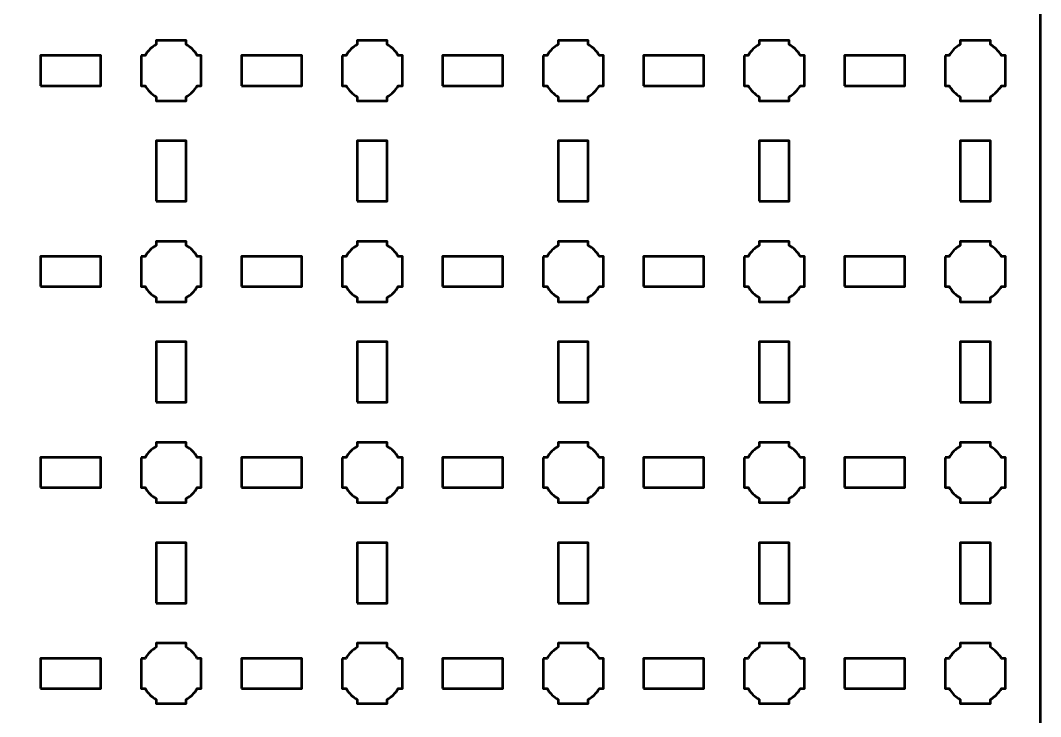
# Model space of a CAD drawing. Header units: centimetres. Extents: x -30.1 to 9.2, y -39.5 to 9.8.
# Drawn here: x -1 to 9.15, y -21.28 to -14.35 of the extents above; entities that cross this region are included whole.
import ezdxf

# ---------------------------------------------------------------- set-up
doc = ezdxf.new("R2010")
doc.units = ezdxf.units.CM
doc.header["$MEASUREMENT"] = 0
doc.layers.add('Layer 1', color=7, linetype='Continuous')

msp = doc.modelspace()

# ---------------------------------------------------------------- linework, layer by layer
at = {"layer": 'Layer 1', "lineweight": 53}
for points in [[(-0.8, -15), (-0.2, -15), (-0.2, -14.7), (-0.8, -14.7), (-0.8, -15)], [(1.2, -15), (1.8, -15), (1.8, -14.7), (1.2, -14.7), (1.2, -15)], [(3.2, -15), (3.8, -15), (3.8, -14.7), (3.2, -14.7), (3.2, -15)], [(5.2, -15), (5.8, -15), (5.8, -14.7), (5.2, -14.7), (5.2, -15)], [(7.2, -15), (7.8, -15), (7.8, -14.7), (7.2, -14.7), (7.2, -15)], [(0.35, -16.15), (0.65, -16.15), (0.65, -15.55), (0.35, -15.55), (0.35, -16.15)], [(2.35, -16.15), (2.65, -16.15), (2.65, -15.55), (2.35, -15.55), (2.35, -16.15)], [(4.35, -16.15), (4.65, -16.15), (4.65, -15.55), (4.35, -15.55), (4.35, -16.15)], [(6.35, -16.15), (6.65, -16.15), (6.65, -15.55), (6.35, -15.55), (6.35, -16.15)], [(8.35, -16.15), (8.65, -16.15), (8.65, -15.55), (8.35, -15.55), (8.35, -16.15)], [(-0.8, -17), (-0.2, -17), (-0.2, -16.7), (-0.8, -16.7), (-0.8, -17)], [(1.2, -17), (1.8, -17), (1.8, -16.7), (1.2, -16.7), (1.2, -17)], [(3.2, -17), (3.8, -17), (3.8, -16.7), (3.2, -16.7), (3.2, -17)], [(5.2, -17), (5.8, -17), (5.8, -16.7), (5.2, -16.7), (5.2, -17)], [(7.2, -17), (7.8, -17), (7.8, -16.7), (7.2, -16.7), (7.2, -17)], [(0.35, -18.15), (0.65, -18.15), (0.65, -17.55), (0.35, -17.55), (0.35, -18.15)], [(2.35, -18.15), (2.65, -18.15), (2.65, -17.55), (2.35, -17.55), (2.35, -18.15)], [(4.35, -18.15), (4.65, -18.15), (4.65, -17.55), (4.35, -17.55), (4.35, -18.15)], [(6.35, -18.15), (6.65, -18.15), (6.65, -17.55), (6.35, -17.55), (6.35, -18.15)], [(8.35, -18.15), (8.65, -18.15), (8.65, -17.55), (8.35, -17.55), (8.35, -18.15)], [(-0.8, -19), (-0.2, -19), (-0.2, -18.7), (-0.8, -18.7), (-0.8, -19)], [(1.2, -19), (1.8, -19), (1.8, -18.7), (1.2, -18.7), (1.2, -19)], [(3.2, -19), (3.8, -19), (3.8, -18.7), (3.2, -18.7), (3.2, -19)], [(5.2, -19), (5.8, -19), (5.8, -18.7), (5.2, -18.7), (5.2, -19)], [(7.2, -19), (7.8, -19), (7.8, -18.7), (7.2, -18.7), (7.2, -19)], [(0.35, -20.15), (0.65, -20.15), (0.65, -19.55), (0.35, -19.55), (0.35, -20.15)], [(2.35, -20.15), (2.65, -20.15), (2.65, -19.55), (2.35, -19.55), (2.35, -20.15)], [(4.35, -20.15), (4.65, -20.15), (4.65, -19.55), (4.35, -19.55), (4.35, -20.15)], [(6.35, -20.15), (6.65, -20.15), (6.65, -19.55), (6.35, -19.55), (6.35, -20.15)], [(8.35, -20.15), (8.65, -20.15), (8.65, -19.55), (8.35, -19.55), (8.35, -20.15)], [(-0.8, -21), (-0.2, -21), (-0.2, -20.7), (-0.8, -20.7), (-0.8, -21)], [(1.2, -21), (1.8, -21), (1.8, -20.7), (1.2, -20.7), (1.2, -21)], [(3.2, -21), (3.8, -21), (3.8, -20.7), (3.2, -20.7), (3.2, -21)], [(5.2, -21), (5.8, -21), (5.8, -20.7), (5.2, -20.7), (5.2, -21)], [(7.2, -21), (7.8, -21), (7.8, -20.7), (7.2, -20.7), (7.2, -21)]]:
    msp.add_lwpolyline(points, close=True, dxfattribs=at)
for points, knots in [([(-30.15, -39), (-30.15, -39), (-30.15, 9.3), (-30.15, 9.3), (-30.15, 9.3), (-30.15, 9.57609), (-29.92609, 9.8), (-29.65, 9.8), (-29.65, 9.8), (-29.65, 9.8), (8.65, 9.8), (8.65, 9.8), (8.65, 9.8), (8.92609, 9.8), (9.15, 9.57609), (9.15, 9.3), (9.15, 9.3), (9.15, 9.3), (9.15, -39), (9.15, -39), (9.15, -39), (9.15, -39.27609), (8.92609, -39.5), (8.65, -39.5), (8.65, -39.5), (8.65, -39.5), (-29.65, -39.5), (-29.65, -39.5), (-29.65, -39.5), (-29.92609, -39.5), (-30.15, -39.27609), (-30.15, -39)], [0, 0, 0, 0, 0.125, 0.125, 0.125, 0.125, 0.25, 0.25, 0.25, 0.25, 0.375, 0.375, 0.375, 0.375, 0.5, 0.5, 0.5, 0.5, 0.625, 0.625, 0.625, 0.625, 0.75, 0.75, 0.75, 0.75, 0.875, 0.875, 0.875, 0.875, 1, 1, 1, 1]), ([(0.2, -14.7), (0.2, -14.7), (0.24015, -14.7), (0.24015, -14.7), (0.24015, -14.7), (0.2665, -14.65447), (0.30447, -14.6165), (0.35, -14.59015), (0.35, -14.59015), (0.35, -14.59015), (0.35, -14.55), (0.35, -14.55), (0.35, -14.55), (0.35, -14.55), (0.5, -14.55), (0.5, -14.55), (0.5, -14.55), (0.5, -14.55), (0.65, -14.55), (0.65, -14.55), (0.65, -14.55), (0.65, -14.55), (0.65, -14.59015), (0.65, -14.59015), (0.65, -14.59015), (0.69553, -14.6165), (0.7335, -14.65447), (0.75985, -14.7), (0.75985, -14.7), (0.75985, -14.7), (0.8, -14.7), (0.8, -14.7), (0.8, -14.7), (0.8, -14.7), (0.8, -14.85), (0.8, -14.85), (0.8, -14.85), (0.8, -14.85), (0.8, -15), (0.8, -15), (0.8, -15), (0.8, -15), (0.75985, -15), (0.75985, -15), (0.75985, -15), (0.7335, -15.04553), (0.69553, -15.0835), (0.65, -15.10985), (0.65, -15.10985), (0.65, -15.10985), (0.65, -15.15), (0.65, -15.15), (0.65, -15.15), (0.65, -15.15), (0.5, -15.15), (0.5, -15.15), (0.5, -15.15), (0.5, -15.15), (0.35, -15.15), (0.35, -15.15), (0.35, -15.15), (0.35, -15.15), (0.35, -15.10985), (0.35, -15.10985), (0.35, -15.10985), (0.30447, -15.0835), (0.2665, -15.04553), (0.24015, -15), (0.24015, -15), (0.24015, -15), (0.2, -15), (0.2, -15), (0.2, -15), (0.2, -15), (0.2, -14.85), (0.2, -14.85), (0.2, -14.85), (0.2, -14.85), (0.2, -14.7), (0.2, -14.7)], [0, 0, 0, 0, 0.05, 0.05, 0.05, 0.05, 0.1, 0.1, 0.1, 0.1, 0.15, 0.15, 0.15, 0.15, 0.2, 0.2, 0.2, 0.2, 0.25, 0.25, 0.25, 0.25, 0.3, 0.3, 0.3, 0.3, 0.35, 0.35, 0.35, 0.35, 0.4, 0.4, 0.4, 0.4, 0.45, 0.45, 0.45, 0.45, 0.5, 0.5, 0.5, 0.5, 0.55, 0.55, 0.55, 0.55, 0.6, 0.6, 0.6, 0.6, 0.65, 0.65, 0.65, 0.65, 0.7, 0.7, 0.7, 0.7, 0.75, 0.75, 0.75, 0.75, 0.8, 0.8, 0.8, 0.8, 0.85, 0.85, 0.85, 0.85, 0.9, 0.9, 0.9, 0.9, 0.95, 0.95, 0.95, 0.95, 1, 1, 1, 1]), ([(2.2, -14.7), (2.2, -14.7), (2.24015, -14.7), (2.24015, -14.7), (2.24015, -14.7), (2.2665, -14.65447), (2.30447, -14.6165), (2.35, -14.59015), (2.35, -14.59015), (2.35, -14.59015), (2.35, -14.55), (2.35, -14.55), (2.35, -14.55), (2.35, -14.55), (2.5, -14.55), (2.5, -14.55), (2.5, -14.55), (2.5, -14.55), (2.65, -14.55), (2.65, -14.55), (2.65, -14.55), (2.65, -14.55), (2.65, -14.59015), (2.65, -14.59015), (2.65, -14.59015), (2.69553, -14.6165), (2.7335, -14.65447), (2.75985, -14.7), (2.75985, -14.7), (2.75985, -14.7), (2.8, -14.7), (2.8, -14.7), (2.8, -14.7), (2.8, -14.7), (2.8, -14.85), (2.8, -14.85), (2.8, -14.85), (2.8, -14.85), (2.8, -15), (2.8, -15), (2.8, -15), (2.8, -15), (2.75985, -15), (2.75985, -15), (2.75985, -15), (2.7335, -15.04553), (2.69553, -15.0835), (2.65, -15.10985), (2.65, -15.10985), (2.65, -15.10985), (2.65, -15.15), (2.65, -15.15), (2.65, -15.15), (2.65, -15.15), (2.5, -15.15), (2.5, -15.15), (2.5, -15.15), (2.5, -15.15), (2.35, -15.15), (2.35, -15.15), (2.35, -15.15), (2.35, -15.15), (2.35, -15.10985), (2.35, -15.10985), (2.35, -15.10985), (2.30447, -15.0835), (2.2665, -15.04553), (2.24015, -15), (2.24015, -15), (2.24015, -15), (2.2, -15), (2.2, -15), (2.2, -15), (2.2, -15), (2.2, -14.85), (2.2, -14.85), (2.2, -14.85), (2.2, -14.85), (2.2, -14.7), (2.2, -14.7)], [0, 0, 0, 0, 0.05, 0.05, 0.05, 0.05, 0.1, 0.1, 0.1, 0.1, 0.15, 0.15, 0.15, 0.15, 0.2, 0.2, 0.2, 0.2, 0.25, 0.25, 0.25, 0.25, 0.3, 0.3, 0.3, 0.3, 0.35, 0.35, 0.35, 0.35, 0.4, 0.4, 0.4, 0.4, 0.45, 0.45, 0.45, 0.45, 0.5, 0.5, 0.5, 0.5, 0.55, 0.55, 0.55, 0.55, 0.6, 0.6, 0.6, 0.6, 0.65, 0.65, 0.65, 0.65, 0.7, 0.7, 0.7, 0.7, 0.75, 0.75, 0.75, 0.75, 0.8, 0.8, 0.8, 0.8, 0.85, 0.85, 0.85, 0.85, 0.9, 0.9, 0.9, 0.9, 0.95, 0.95, 0.95, 0.95, 1, 1, 1, 1]), ([(4.2, -14.7), (4.2, -14.7), (4.24015, -14.7), (4.24015, -14.7), (4.24015, -14.7), (4.2665, -14.65447), (4.30447, -14.6165), (4.35, -14.59015), (4.35, -14.59015), (4.35, -14.59015), (4.35, -14.55), (4.35, -14.55), (4.35, -14.55), (4.35, -14.55), (4.5, -14.55), (4.5, -14.55), (4.5, -14.55), (4.5, -14.55), (4.65, -14.55), (4.65, -14.55), (4.65, -14.55), (4.65, -14.55), (4.65, -14.59015), (4.65, -14.59015), (4.65, -14.59015), (4.69553, -14.6165), (4.7335, -14.65447), (4.75985, -14.7), (4.75985, -14.7), (4.75985, -14.7), (4.8, -14.7), (4.8, -14.7), (4.8, -14.7), (4.8, -14.7), (4.8, -14.85), (4.8, -14.85), (4.8, -14.85), (4.8, -14.85), (4.8, -15), (4.8, -15), (4.8, -15), (4.8, -15), (4.75985, -15), (4.75985, -15), (4.75985, -15), (4.7335, -15.04553), (4.69553, -15.0835), (4.65, -15.10985), (4.65, -15.10985), (4.65, -15.10985), (4.65, -15.15), (4.65, -15.15), (4.65, -15.15), (4.65, -15.15), (4.5, -15.15), (4.5, -15.15), (4.5, -15.15), (4.5, -15.15), (4.35, -15.15), (4.35, -15.15), (4.35, -15.15), (4.35, -15.15), (4.35, -15.10985), (4.35, -15.10985), (4.35, -15.10985), (4.30447, -15.0835), (4.2665, -15.04553), (4.24015, -15), (4.24015, -15), (4.24015, -15), (4.2, -15), (4.2, -15), (4.2, -15), (4.2, -15), (4.2, -14.85), (4.2, -14.85), (4.2, -14.85), (4.2, -14.85), (4.2, -14.7), (4.2, -14.7)], [0, 0, 0, 0, 0.05, 0.05, 0.05, 0.05, 0.1, 0.1, 0.1, 0.1, 0.15, 0.15, 0.15, 0.15, 0.2, 0.2, 0.2, 0.2, 0.25, 0.25, 0.25, 0.25, 0.3, 0.3, 0.3, 0.3, 0.35, 0.35, 0.35, 0.35, 0.4, 0.4, 0.4, 0.4, 0.45, 0.45, 0.45, 0.45, 0.5, 0.5, 0.5, 0.5, 0.55, 0.55, 0.55, 0.55, 0.6, 0.6, 0.6, 0.6, 0.65, 0.65, 0.65, 0.65, 0.7, 0.7, 0.7, 0.7, 0.75, 0.75, 0.75, 0.75, 0.8, 0.8, 0.8, 0.8, 0.85, 0.85, 0.85, 0.85, 0.9, 0.9, 0.9, 0.9, 0.95, 0.95, 0.95, 0.95, 1, 1, 1, 1]), ([(6.2, -14.7), (6.2, -14.7), (6.24015, -14.7), (6.24015, -14.7), (6.24015, -14.7), (6.2665, -14.65447), (6.30447, -14.6165), (6.35, -14.59015), (6.35, -14.59015), (6.35, -14.59015), (6.35, -14.55), (6.35, -14.55), (6.35, -14.55), (6.35, -14.55), (6.5, -14.55), (6.5, -14.55), (6.5, -14.55), (6.5, -14.55), (6.65, -14.55), (6.65, -14.55), (6.65, -14.55), (6.65, -14.55), (6.65, -14.59015), (6.65, -14.59015), (6.65, -14.59015), (6.69553, -14.6165), (6.7335, -14.65447), (6.75985, -14.7), (6.75985, -14.7), (6.75985, -14.7), (6.8, -14.7), (6.8, -14.7), (6.8, -14.7), (6.8, -14.7), (6.8, -14.85), (6.8, -14.85), (6.8, -14.85), (6.8, -14.85), (6.8, -15), (6.8, -15), (6.8, -15), (6.8, -15), (6.75985, -15), (6.75985, -15), (6.75985, -15), (6.7335, -15.04553), (6.69553, -15.0835), (6.65, -15.10985), (6.65, -15.10985), (6.65, -15.10985), (6.65, -15.15), (6.65, -15.15), (6.65, -15.15), (6.65, -15.15), (6.5, -15.15), (6.5, -15.15), (6.5, -15.15), (6.5, -15.15), (6.35, -15.15), (6.35, -15.15), (6.35, -15.15), (6.35, -15.15), (6.35, -15.10985), (6.35, -15.10985), (6.35, -15.10985), (6.30447, -15.0835), (6.2665, -15.04553), (6.24015, -15), (6.24015, -15), (6.24015, -15), (6.2, -15), (6.2, -15), (6.2, -15), (6.2, -15), (6.2, -14.85), (6.2, -14.85), (6.2, -14.85), (6.2, -14.85), (6.2, -14.7), (6.2, -14.7)], [0, 0, 0, 0, 0.05, 0.05, 0.05, 0.05, 0.1, 0.1, 0.1, 0.1, 0.15, 0.15, 0.15, 0.15, 0.2, 0.2, 0.2, 0.2, 0.25, 0.25, 0.25, 0.25, 0.3, 0.3, 0.3, 0.3, 0.35, 0.35, 0.35, 0.35, 0.4, 0.4, 0.4, 0.4, 0.45, 0.45, 0.45, 0.45, 0.5, 0.5, 0.5, 0.5, 0.55, 0.55, 0.55, 0.55, 0.6, 0.6, 0.6, 0.6, 0.65, 0.65, 0.65, 0.65, 0.7, 0.7, 0.7, 0.7, 0.75, 0.75, 0.75, 0.75, 0.8, 0.8, 0.8, 0.8, 0.85, 0.85, 0.85, 0.85, 0.9, 0.9, 0.9, 0.9, 0.95, 0.95, 0.95, 0.95, 1, 1, 1, 1]), ([(8.2, -14.7), (8.2, -14.7), (8.24015, -14.7), (8.24015, -14.7), (8.24015, -14.7), (8.2665, -14.65447), (8.30447, -14.6165), (8.35, -14.59015), (8.35, -14.59015), (8.35, -14.59015), (8.35, -14.55), (8.35, -14.55), (8.35, -14.55), (8.35, -14.55), (8.5, -14.55), (8.5, -14.55), (8.5, -14.55), (8.5, -14.55), (8.65, -14.55), (8.65, -14.55), (8.65, -14.55), (8.65, -14.55), (8.65, -14.59015), (8.65, -14.59015), (8.65, -14.59015), (8.69553, -14.6165), (8.7335, -14.65447), (8.75985, -14.7), (8.75985, -14.7), (8.75985, -14.7), (8.8, -14.7), (8.8, -14.7), (8.8, -14.7), (8.8, -14.7), (8.8, -14.85), (8.8, -14.85), (8.8, -14.85), (8.8, -14.85), (8.8, -15), (8.8, -15), (8.8, -15), (8.8, -15), (8.75985, -15), (8.75985, -15), (8.75985, -15), (8.7335, -15.04553), (8.69553, -15.0835), (8.65, -15.10985), (8.65, -15.10985), (8.65, -15.10985), (8.65, -15.15), (8.65, -15.15), (8.65, -15.15), (8.65, -15.15), (8.5, -15.15), (8.5, -15.15), (8.5, -15.15), (8.5, -15.15), (8.35, -15.15), (8.35, -15.15), (8.35, -15.15), (8.35, -15.15), (8.35, -15.10985), (8.35, -15.10985), (8.35, -15.10985), (8.30447, -15.0835), (8.2665, -15.04553), (8.24015, -15), (8.24015, -15), (8.24015, -15), (8.2, -15), (8.2, -15), (8.2, -15), (8.2, -15), (8.2, -14.85), (8.2, -14.85), (8.2, -14.85), (8.2, -14.85), (8.2, -14.7), (8.2, -14.7)], [0, 0, 0, 0, 0.05, 0.05, 0.05, 0.05, 0.1, 0.1, 0.1, 0.1, 0.15, 0.15, 0.15, 0.15, 0.2, 0.2, 0.2, 0.2, 0.25, 0.25, 0.25, 0.25, 0.3, 0.3, 0.3, 0.3, 0.35, 0.35, 0.35, 0.35, 0.4, 0.4, 0.4, 0.4, 0.45, 0.45, 0.45, 0.45, 0.5, 0.5, 0.5, 0.5, 0.55, 0.55, 0.55, 0.55, 0.6, 0.6, 0.6, 0.6, 0.65, 0.65, 0.65, 0.65, 0.7, 0.7, 0.7, 0.7, 0.75, 0.75, 0.75, 0.75, 0.8, 0.8, 0.8, 0.8, 0.85, 0.85, 0.85, 0.85, 0.9, 0.9, 0.9, 0.9, 0.95, 0.95, 0.95, 0.95, 1, 1, 1, 1]), ([(0.2, -16.7), (0.2, -16.7), (0.24015, -16.7), (0.24015, -16.7), (0.24015, -16.7), (0.2665, -16.65447), (0.30447, -16.6165), (0.35, -16.59015), (0.35, -16.59015), (0.35, -16.59015), (0.35, -16.55), (0.35, -16.55), (0.35, -16.55), (0.35, -16.55), (0.5, -16.55), (0.5, -16.55), (0.5, -16.55), (0.5, -16.55), (0.65, -16.55), (0.65, -16.55), (0.65, -16.55), (0.65, -16.55), (0.65, -16.59015), (0.65, -16.59015), (0.65, -16.59015), (0.69553, -16.6165), (0.7335, -16.65447), (0.75985, -16.7), (0.75985, -16.7), (0.75985, -16.7), (0.8, -16.7), (0.8, -16.7), (0.8, -16.7), (0.8, -16.7), (0.8, -16.85), (0.8, -16.85), (0.8, -16.85), (0.8, -16.85), (0.8, -17), (0.8, -17), (0.8, -17), (0.8, -17), (0.75985, -17), (0.75985, -17), (0.75985, -17), (0.7335, -17.04553), (0.69553, -17.0835), (0.65, -17.10985), (0.65, -17.10985), (0.65, -17.10985), (0.65, -17.15), (0.65, -17.15), (0.65, -17.15), (0.65, -17.15), (0.5, -17.15), (0.5, -17.15), (0.5, -17.15), (0.5, -17.15), (0.35, -17.15), (0.35, -17.15), (0.35, -17.15), (0.35, -17.15), (0.35, -17.10985), (0.35, -17.10985), (0.35, -17.10985), (0.30447, -17.0835), (0.2665, -17.04553), (0.24015, -17), (0.24015, -17), (0.24015, -17), (0.2, -17), (0.2, -17), (0.2, -17), (0.2, -17), (0.2, -16.85), (0.2, -16.85), (0.2, -16.85), (0.2, -16.85), (0.2, -16.7), (0.2, -16.7)], [0, 0, 0, 0, 0.05, 0.05, 0.05, 0.05, 0.1, 0.1, 0.1, 0.1, 0.15, 0.15, 0.15, 0.15, 0.2, 0.2, 0.2, 0.2, 0.25, 0.25, 0.25, 0.25, 0.3, 0.3, 0.3, 0.3, 0.35, 0.35, 0.35, 0.35, 0.4, 0.4, 0.4, 0.4, 0.45, 0.45, 0.45, 0.45, 0.5, 0.5, 0.5, 0.5, 0.55, 0.55, 0.55, 0.55, 0.6, 0.6, 0.6, 0.6, 0.65, 0.65, 0.65, 0.65, 0.7, 0.7, 0.7, 0.7, 0.75, 0.75, 0.75, 0.75, 0.8, 0.8, 0.8, 0.8, 0.85, 0.85, 0.85, 0.85, 0.9, 0.9, 0.9, 0.9, 0.95, 0.95, 0.95, 0.95, 1, 1, 1, 1]), ([(2.2, -16.7), (2.2, -16.7), (2.24015, -16.7), (2.24015, -16.7), (2.24015, -16.7), (2.2665, -16.65447), (2.30447, -16.6165), (2.35, -16.59015), (2.35, -16.59015), (2.35, -16.59015), (2.35, -16.55), (2.35, -16.55), (2.35, -16.55), (2.35, -16.55), (2.5, -16.55), (2.5, -16.55), (2.5, -16.55), (2.5, -16.55), (2.65, -16.55), (2.65, -16.55), (2.65, -16.55), (2.65, -16.55), (2.65, -16.59015), (2.65, -16.59015), (2.65, -16.59015), (2.69553, -16.6165), (2.7335, -16.65447), (2.75985, -16.7), (2.75985, -16.7), (2.75985, -16.7), (2.8, -16.7), (2.8, -16.7), (2.8, -16.7), (2.8, -16.7), (2.8, -16.85), (2.8, -16.85), (2.8, -16.85), (2.8, -16.85), (2.8, -17), (2.8, -17), (2.8, -17), (2.8, -17), (2.75985, -17), (2.75985, -17), (2.75985, -17), (2.7335, -17.04553), (2.69553, -17.0835), (2.65, -17.10985), (2.65, -17.10985), (2.65, -17.10985), (2.65, -17.15), (2.65, -17.15), (2.65, -17.15), (2.65, -17.15), (2.5, -17.15), (2.5, -17.15), (2.5, -17.15), (2.5, -17.15), (2.35, -17.15), (2.35, -17.15), (2.35, -17.15), (2.35, -17.15), (2.35, -17.10985), (2.35, -17.10985), (2.35, -17.10985), (2.30447, -17.0835), (2.2665, -17.04553), (2.24015, -17), (2.24015, -17), (2.24015, -17), (2.2, -17), (2.2, -17), (2.2, -17), (2.2, -17), (2.2, -16.85), (2.2, -16.85), (2.2, -16.85), (2.2, -16.85), (2.2, -16.7), (2.2, -16.7)], [0, 0, 0, 0, 0.05, 0.05, 0.05, 0.05, 0.1, 0.1, 0.1, 0.1, 0.15, 0.15, 0.15, 0.15, 0.2, 0.2, 0.2, 0.2, 0.25, 0.25, 0.25, 0.25, 0.3, 0.3, 0.3, 0.3, 0.35, 0.35, 0.35, 0.35, 0.4, 0.4, 0.4, 0.4, 0.45, 0.45, 0.45, 0.45, 0.5, 0.5, 0.5, 0.5, 0.55, 0.55, 0.55, 0.55, 0.6, 0.6, 0.6, 0.6, 0.65, 0.65, 0.65, 0.65, 0.7, 0.7, 0.7, 0.7, 0.75, 0.75, 0.75, 0.75, 0.8, 0.8, 0.8, 0.8, 0.85, 0.85, 0.85, 0.85, 0.9, 0.9, 0.9, 0.9, 0.95, 0.95, 0.95, 0.95, 1, 1, 1, 1]), ([(4.2, -16.7), (4.2, -16.7), (4.24015, -16.7), (4.24015, -16.7), (4.24015, -16.7), (4.2665, -16.65447), (4.30447, -16.6165), (4.35, -16.59015), (4.35, -16.59015), (4.35, -16.59015), (4.35, -16.55), (4.35, -16.55), (4.35, -16.55), (4.35, -16.55), (4.5, -16.55), (4.5, -16.55), (4.5, -16.55), (4.5, -16.55), (4.65, -16.55), (4.65, -16.55), (4.65, -16.55), (4.65, -16.55), (4.65, -16.59015), (4.65, -16.59015), (4.65, -16.59015), (4.69553, -16.6165), (4.7335, -16.65447), (4.75985, -16.7), (4.75985, -16.7), (4.75985, -16.7), (4.8, -16.7), (4.8, -16.7), (4.8, -16.7), (4.8, -16.7), (4.8, -16.85), (4.8, -16.85), (4.8, -16.85), (4.8, -16.85), (4.8, -17), (4.8, -17), (4.8, -17), (4.8, -17), (4.75985, -17), (4.75985, -17), (4.75985, -17), (4.7335, -17.04553), (4.69553, -17.0835), (4.65, -17.10985), (4.65, -17.10985), (4.65, -17.10985), (4.65, -17.15), (4.65, -17.15), (4.65, -17.15), (4.65, -17.15), (4.5, -17.15), (4.5, -17.15), (4.5, -17.15), (4.5, -17.15), (4.35, -17.15), (4.35, -17.15), (4.35, -17.15), (4.35, -17.15), (4.35, -17.10985), (4.35, -17.10985), (4.35, -17.10985), (4.30447, -17.0835), (4.2665, -17.04553), (4.24015, -17), (4.24015, -17), (4.24015, -17), (4.2, -17), (4.2, -17), (4.2, -17), (4.2, -17), (4.2, -16.85), (4.2, -16.85), (4.2, -16.85), (4.2, -16.85), (4.2, -16.7), (4.2, -16.7)], [0, 0, 0, 0, 0.05, 0.05, 0.05, 0.05, 0.1, 0.1, 0.1, 0.1, 0.15, 0.15, 0.15, 0.15, 0.2, 0.2, 0.2, 0.2, 0.25, 0.25, 0.25, 0.25, 0.3, 0.3, 0.3, 0.3, 0.35, 0.35, 0.35, 0.35, 0.4, 0.4, 0.4, 0.4, 0.45, 0.45, 0.45, 0.45, 0.5, 0.5, 0.5, 0.5, 0.55, 0.55, 0.55, 0.55, 0.6, 0.6, 0.6, 0.6, 0.65, 0.65, 0.65, 0.65, 0.7, 0.7, 0.7, 0.7, 0.75, 0.75, 0.75, 0.75, 0.8, 0.8, 0.8, 0.8, 0.85, 0.85, 0.85, 0.85, 0.9, 0.9, 0.9, 0.9, 0.95, 0.95, 0.95, 0.95, 1, 1, 1, 1]), ([(6.2, -16.7), (6.2, -16.7), (6.24015, -16.7), (6.24015, -16.7), (6.24015, -16.7), (6.2665, -16.65447), (6.30447, -16.6165), (6.35, -16.59015), (6.35, -16.59015), (6.35, -16.59015), (6.35, -16.55), (6.35, -16.55), (6.35, -16.55), (6.35, -16.55), (6.5, -16.55), (6.5, -16.55), (6.5, -16.55), (6.5, -16.55), (6.65, -16.55), (6.65, -16.55), (6.65, -16.55), (6.65, -16.55), (6.65, -16.59015), (6.65, -16.59015), (6.65, -16.59015), (6.69553, -16.6165), (6.7335, -16.65447), (6.75985, -16.7), (6.75985, -16.7), (6.75985, -16.7), (6.8, -16.7), (6.8, -16.7), (6.8, -16.7), (6.8, -16.7), (6.8, -16.85), (6.8, -16.85), (6.8, -16.85), (6.8, -16.85), (6.8, -17), (6.8, -17), (6.8, -17), (6.8, -17), (6.75985, -17), (6.75985, -17), (6.75985, -17), (6.7335, -17.04553), (6.69553, -17.0835), (6.65, -17.10985), (6.65, -17.10985), (6.65, -17.10985), (6.65, -17.15), (6.65, -17.15), (6.65, -17.15), (6.65, -17.15), (6.5, -17.15), (6.5, -17.15), (6.5, -17.15), (6.5, -17.15), (6.35, -17.15), (6.35, -17.15), (6.35, -17.15), (6.35, -17.15), (6.35, -17.10985), (6.35, -17.10985), (6.35, -17.10985), (6.30447, -17.0835), (6.2665, -17.04553), (6.24015, -17), (6.24015, -17), (6.24015, -17), (6.2, -17), (6.2, -17), (6.2, -17), (6.2, -17), (6.2, -16.85), (6.2, -16.85), (6.2, -16.85), (6.2, -16.85), (6.2, -16.7), (6.2, -16.7)], [0, 0, 0, 0, 0.05, 0.05, 0.05, 0.05, 0.1, 0.1, 0.1, 0.1, 0.15, 0.15, 0.15, 0.15, 0.2, 0.2, 0.2, 0.2, 0.25, 0.25, 0.25, 0.25, 0.3, 0.3, 0.3, 0.3, 0.35, 0.35, 0.35, 0.35, 0.4, 0.4, 0.4, 0.4, 0.45, 0.45, 0.45, 0.45, 0.5, 0.5, 0.5, 0.5, 0.55, 0.55, 0.55, 0.55, 0.6, 0.6, 0.6, 0.6, 0.65, 0.65, 0.65, 0.65, 0.7, 0.7, 0.7, 0.7, 0.75, 0.75, 0.75, 0.75, 0.8, 0.8, 0.8, 0.8, 0.85, 0.85, 0.85, 0.85, 0.9, 0.9, 0.9, 0.9, 0.95, 0.95, 0.95, 0.95, 1, 1, 1, 1]), ([(8.2, -16.7), (8.2, -16.7), (8.24015, -16.7), (8.24015, -16.7), (8.24015, -16.7), (8.2665, -16.65447), (8.30447, -16.6165), (8.35, -16.59015), (8.35, -16.59015), (8.35, -16.59015), (8.35, -16.55), (8.35, -16.55), (8.35, -16.55), (8.35, -16.55), (8.5, -16.55), (8.5, -16.55), (8.5, -16.55), (8.5, -16.55), (8.65, -16.55), (8.65, -16.55), (8.65, -16.55), (8.65, -16.55), (8.65, -16.59015), (8.65, -16.59015), (8.65, -16.59015), (8.69553, -16.6165), (8.7335, -16.65447), (8.75985, -16.7), (8.75985, -16.7), (8.75985, -16.7), (8.8, -16.7), (8.8, -16.7), (8.8, -16.7), (8.8, -16.7), (8.8, -16.85), (8.8, -16.85), (8.8, -16.85), (8.8, -16.85), (8.8, -17), (8.8, -17), (8.8, -17), (8.8, -17), (8.75985, -17), (8.75985, -17), (8.75985, -17), (8.7335, -17.04553), (8.69553, -17.0835), (8.65, -17.10985), (8.65, -17.10985), (8.65, -17.10985), (8.65, -17.15), (8.65, -17.15), (8.65, -17.15), (8.65, -17.15), (8.5, -17.15), (8.5, -17.15), (8.5, -17.15), (8.5, -17.15), (8.35, -17.15), (8.35, -17.15), (8.35, -17.15), (8.35, -17.15), (8.35, -17.10985), (8.35, -17.10985), (8.35, -17.10985), (8.30447, -17.0835), (8.2665, -17.04553), (8.24015, -17), (8.24015, -17), (8.24015, -17), (8.2, -17), (8.2, -17), (8.2, -17), (8.2, -17), (8.2, -16.85), (8.2, -16.85), (8.2, -16.85), (8.2, -16.85), (8.2, -16.7), (8.2, -16.7)], [0, 0, 0, 0, 0.05, 0.05, 0.05, 0.05, 0.1, 0.1, 0.1, 0.1, 0.15, 0.15, 0.15, 0.15, 0.2, 0.2, 0.2, 0.2, 0.25, 0.25, 0.25, 0.25, 0.3, 0.3, 0.3, 0.3, 0.35, 0.35, 0.35, 0.35, 0.4, 0.4, 0.4, 0.4, 0.45, 0.45, 0.45, 0.45, 0.5, 0.5, 0.5, 0.5, 0.55, 0.55, 0.55, 0.55, 0.6, 0.6, 0.6, 0.6, 0.65, 0.65, 0.65, 0.65, 0.7, 0.7, 0.7, 0.7, 0.75, 0.75, 0.75, 0.75, 0.8, 0.8, 0.8, 0.8, 0.85, 0.85, 0.85, 0.85, 0.9, 0.9, 0.9, 0.9, 0.95, 0.95, 0.95, 0.95, 1, 1, 1, 1]), ([(0.2, -18.7), (0.2, -18.7), (0.24015, -18.7), (0.24015, -18.7), (0.24015, -18.7), (0.2665, -18.65447), (0.30447, -18.6165), (0.35, -18.59015), (0.35, -18.59015), (0.35, -18.59015), (0.35, -18.55), (0.35, -18.55), (0.35, -18.55), (0.35, -18.55), (0.5, -18.55), (0.5, -18.55), (0.5, -18.55), (0.5, -18.55), (0.65, -18.55), (0.65, -18.55), (0.65, -18.55), (0.65, -18.55), (0.65, -18.59015), (0.65, -18.59015), (0.65, -18.59015), (0.69553, -18.6165), (0.7335, -18.65447), (0.75985, -18.7), (0.75985, -18.7), (0.75985, -18.7), (0.8, -18.7), (0.8, -18.7), (0.8, -18.7), (0.8, -18.7), (0.8, -18.85), (0.8, -18.85), (0.8, -18.85), (0.8, -18.85), (0.8, -19), (0.8, -19), (0.8, -19), (0.8, -19), (0.75985, -19), (0.75985, -19), (0.75985, -19), (0.7335, -19.04553), (0.69553, -19.0835), (0.65, -19.10985), (0.65, -19.10985), (0.65, -19.10985), (0.65, -19.15), (0.65, -19.15), (0.65, -19.15), (0.65, -19.15), (0.5, -19.15), (0.5, -19.15), (0.5, -19.15), (0.5, -19.15), (0.35, -19.15), (0.35, -19.15), (0.35, -19.15), (0.35, -19.15), (0.35, -19.10985), (0.35, -19.10985), (0.35, -19.10985), (0.30447, -19.0835), (0.2665, -19.04553), (0.24015, -19), (0.24015, -19), (0.24015, -19), (0.2, -19), (0.2, -19), (0.2, -19), (0.2, -19), (0.2, -18.85), (0.2, -18.85), (0.2, -18.85), (0.2, -18.85), (0.2, -18.7), (0.2, -18.7)], [0, 0, 0, 0, 0.05, 0.05, 0.05, 0.05, 0.1, 0.1, 0.1, 0.1, 0.15, 0.15, 0.15, 0.15, 0.2, 0.2, 0.2, 0.2, 0.25, 0.25, 0.25, 0.25, 0.3, 0.3, 0.3, 0.3, 0.35, 0.35, 0.35, 0.35, 0.4, 0.4, 0.4, 0.4, 0.45, 0.45, 0.45, 0.45, 0.5, 0.5, 0.5, 0.5, 0.55, 0.55, 0.55, 0.55, 0.6, 0.6, 0.6, 0.6, 0.65, 0.65, 0.65, 0.65, 0.7, 0.7, 0.7, 0.7, 0.75, 0.75, 0.75, 0.75, 0.8, 0.8, 0.8, 0.8, 0.85, 0.85, 0.85, 0.85, 0.9, 0.9, 0.9, 0.9, 0.95, 0.95, 0.95, 0.95, 1, 1, 1, 1]), ([(2.2, -18.7), (2.2, -18.7), (2.24015, -18.7), (2.24015, -18.7), (2.24015, -18.7), (2.2665, -18.65447), (2.30447, -18.6165), (2.35, -18.59015), (2.35, -18.59015), (2.35, -18.59015), (2.35, -18.55), (2.35, -18.55), (2.35, -18.55), (2.35, -18.55), (2.5, -18.55), (2.5, -18.55), (2.5, -18.55), (2.5, -18.55), (2.65, -18.55), (2.65, -18.55), (2.65, -18.55), (2.65, -18.55), (2.65, -18.59015), (2.65, -18.59015), (2.65, -18.59015), (2.69553, -18.6165), (2.7335, -18.65447), (2.75985, -18.7), (2.75985, -18.7), (2.75985, -18.7), (2.8, -18.7), (2.8, -18.7), (2.8, -18.7), (2.8, -18.7), (2.8, -18.85), (2.8, -18.85), (2.8, -18.85), (2.8, -18.85), (2.8, -19), (2.8, -19), (2.8, -19), (2.8, -19), (2.75985, -19), (2.75985, -19), (2.75985, -19), (2.7335, -19.04553), (2.69553, -19.0835), (2.65, -19.10985), (2.65, -19.10985), (2.65, -19.10985), (2.65, -19.15), (2.65, -19.15), (2.65, -19.15), (2.65, -19.15), (2.5, -19.15), (2.5, -19.15), (2.5, -19.15), (2.5, -19.15), (2.35, -19.15), (2.35, -19.15), (2.35, -19.15), (2.35, -19.15), (2.35, -19.10985), (2.35, -19.10985), (2.35, -19.10985), (2.30447, -19.0835), (2.2665, -19.04553), (2.24015, -19), (2.24015, -19), (2.24015, -19), (2.2, -19), (2.2, -19), (2.2, -19), (2.2, -19), (2.2, -18.85), (2.2, -18.85), (2.2, -18.85), (2.2, -18.85), (2.2, -18.7), (2.2, -18.7)], [0, 0, 0, 0, 0.05, 0.05, 0.05, 0.05, 0.1, 0.1, 0.1, 0.1, 0.15, 0.15, 0.15, 0.15, 0.2, 0.2, 0.2, 0.2, 0.25, 0.25, 0.25, 0.25, 0.3, 0.3, 0.3, 0.3, 0.35, 0.35, 0.35, 0.35, 0.4, 0.4, 0.4, 0.4, 0.45, 0.45, 0.45, 0.45, 0.5, 0.5, 0.5, 0.5, 0.55, 0.55, 0.55, 0.55, 0.6, 0.6, 0.6, 0.6, 0.65, 0.65, 0.65, 0.65, 0.7, 0.7, 0.7, 0.7, 0.75, 0.75, 0.75, 0.75, 0.8, 0.8, 0.8, 0.8, 0.85, 0.85, 0.85, 0.85, 0.9, 0.9, 0.9, 0.9, 0.95, 0.95, 0.95, 0.95, 1, 1, 1, 1]), ([(4.2, -18.7), (4.2, -18.7), (4.24015, -18.7), (4.24015, -18.7), (4.24015, -18.7), (4.2665, -18.65447), (4.30447, -18.6165), (4.35, -18.59015), (4.35, -18.59015), (4.35, -18.59015), (4.35, -18.55), (4.35, -18.55), (4.35, -18.55), (4.35, -18.55), (4.5, -18.55), (4.5, -18.55), (4.5, -18.55), (4.5, -18.55), (4.65, -18.55), (4.65, -18.55), (4.65, -18.55), (4.65, -18.55), (4.65, -18.59015), (4.65, -18.59015), (4.65, -18.59015), (4.69553, -18.6165), (4.7335, -18.65447), (4.75985, -18.7), (4.75985, -18.7), (4.75985, -18.7), (4.8, -18.7), (4.8, -18.7), (4.8, -18.7), (4.8, -18.7), (4.8, -18.85), (4.8, -18.85), (4.8, -18.85), (4.8, -18.85), (4.8, -19), (4.8, -19), (4.8, -19), (4.8, -19), (4.75985, -19), (4.75985, -19), (4.75985, -19), (4.7335, -19.04553), (4.69553, -19.0835), (4.65, -19.10985), (4.65, -19.10985), (4.65, -19.10985), (4.65, -19.15), (4.65, -19.15), (4.65, -19.15), (4.65, -19.15), (4.5, -19.15), (4.5, -19.15), (4.5, -19.15), (4.5, -19.15), (4.35, -19.15), (4.35, -19.15), (4.35, -19.15), (4.35, -19.15), (4.35, -19.10985), (4.35, -19.10985), (4.35, -19.10985), (4.30447, -19.0835), (4.2665, -19.04553), (4.24015, -19), (4.24015, -19), (4.24015, -19), (4.2, -19), (4.2, -19), (4.2, -19), (4.2, -19), (4.2, -18.85), (4.2, -18.85), (4.2, -18.85), (4.2, -18.85), (4.2, -18.7), (4.2, -18.7)], [0, 0, 0, 0, 0.05, 0.05, 0.05, 0.05, 0.1, 0.1, 0.1, 0.1, 0.15, 0.15, 0.15, 0.15, 0.2, 0.2, 0.2, 0.2, 0.25, 0.25, 0.25, 0.25, 0.3, 0.3, 0.3, 0.3, 0.35, 0.35, 0.35, 0.35, 0.4, 0.4, 0.4, 0.4, 0.45, 0.45, 0.45, 0.45, 0.5, 0.5, 0.5, 0.5, 0.55, 0.55, 0.55, 0.55, 0.6, 0.6, 0.6, 0.6, 0.65, 0.65, 0.65, 0.65, 0.7, 0.7, 0.7, 0.7, 0.75, 0.75, 0.75, 0.75, 0.8, 0.8, 0.8, 0.8, 0.85, 0.85, 0.85, 0.85, 0.9, 0.9, 0.9, 0.9, 0.95, 0.95, 0.95, 0.95, 1, 1, 1, 1]), ([(6.2, -18.7), (6.2, -18.7), (6.24015, -18.7), (6.24015, -18.7), (6.24015, -18.7), (6.2665, -18.65447), (6.30447, -18.6165), (6.35, -18.59015), (6.35, -18.59015), (6.35, -18.59015), (6.35, -18.55), (6.35, -18.55), (6.35, -18.55), (6.35, -18.55), (6.5, -18.55), (6.5, -18.55), (6.5, -18.55), (6.5, -18.55), (6.65, -18.55), (6.65, -18.55), (6.65, -18.55), (6.65, -18.55), (6.65, -18.59015), (6.65, -18.59015), (6.65, -18.59015), (6.69553, -18.6165), (6.7335, -18.65447), (6.75985, -18.7), (6.75985, -18.7), (6.75985, -18.7), (6.8, -18.7), (6.8, -18.7), (6.8, -18.7), (6.8, -18.7), (6.8, -18.85), (6.8, -18.85), (6.8, -18.85), (6.8, -18.85), (6.8, -19), (6.8, -19), (6.8, -19), (6.8, -19), (6.75985, -19), (6.75985, -19), (6.75985, -19), (6.7335, -19.04553), (6.69553, -19.0835), (6.65, -19.10985), (6.65, -19.10985), (6.65, -19.10985), (6.65, -19.15), (6.65, -19.15), (6.65, -19.15), (6.65, -19.15), (6.5, -19.15), (6.5, -19.15), (6.5, -19.15), (6.5, -19.15), (6.35, -19.15), (6.35, -19.15), (6.35, -19.15), (6.35, -19.15), (6.35, -19.10985), (6.35, -19.10985), (6.35, -19.10985), (6.30447, -19.0835), (6.2665, -19.04553), (6.24015, -19), (6.24015, -19), (6.24015, -19), (6.2, -19), (6.2, -19), (6.2, -19), (6.2, -19), (6.2, -18.85), (6.2, -18.85), (6.2, -18.85), (6.2, -18.85), (6.2, -18.7), (6.2, -18.7)], [0, 0, 0, 0, 0.05, 0.05, 0.05, 0.05, 0.1, 0.1, 0.1, 0.1, 0.15, 0.15, 0.15, 0.15, 0.2, 0.2, 0.2, 0.2, 0.25, 0.25, 0.25, 0.25, 0.3, 0.3, 0.3, 0.3, 0.35, 0.35, 0.35, 0.35, 0.4, 0.4, 0.4, 0.4, 0.45, 0.45, 0.45, 0.45, 0.5, 0.5, 0.5, 0.5, 0.55, 0.55, 0.55, 0.55, 0.6, 0.6, 0.6, 0.6, 0.65, 0.65, 0.65, 0.65, 0.7, 0.7, 0.7, 0.7, 0.75, 0.75, 0.75, 0.75, 0.8, 0.8, 0.8, 0.8, 0.85, 0.85, 0.85, 0.85, 0.9, 0.9, 0.9, 0.9, 0.95, 0.95, 0.95, 0.95, 1, 1, 1, 1]), ([(8.2, -18.7), (8.2, -18.7), (8.24015, -18.7), (8.24015, -18.7), (8.24015, -18.7), (8.2665, -18.65447), (8.30447, -18.6165), (8.35, -18.59015), (8.35, -18.59015), (8.35, -18.59015), (8.35, -18.55), (8.35, -18.55), (8.35, -18.55), (8.35, -18.55), (8.5, -18.55), (8.5, -18.55), (8.5, -18.55), (8.5, -18.55), (8.65, -18.55), (8.65, -18.55), (8.65, -18.55), (8.65, -18.55), (8.65, -18.59015), (8.65, -18.59015), (8.65, -18.59015), (8.69553, -18.6165), (8.7335, -18.65447), (8.75985, -18.7), (8.75985, -18.7), (8.75985, -18.7), (8.8, -18.7), (8.8, -18.7), (8.8, -18.7), (8.8, -18.7), (8.8, -18.85), (8.8, -18.85), (8.8, -18.85), (8.8, -18.85), (8.8, -19), (8.8, -19), (8.8, -19), (8.8, -19), (8.75985, -19), (8.75985, -19), (8.75985, -19), (8.7335, -19.04553), (8.69553, -19.0835), (8.65, -19.10985), (8.65, -19.10985), (8.65, -19.10985), (8.65, -19.15), (8.65, -19.15), (8.65, -19.15), (8.65, -19.15), (8.5, -19.15), (8.5, -19.15), (8.5, -19.15), (8.5, -19.15), (8.35, -19.15), (8.35, -19.15), (8.35, -19.15), (8.35, -19.15), (8.35, -19.10985), (8.35, -19.10985), (8.35, -19.10985), (8.30447, -19.0835), (8.2665, -19.04553), (8.24015, -19), (8.24015, -19), (8.24015, -19), (8.2, -19), (8.2, -19), (8.2, -19), (8.2, -19), (8.2, -18.85), (8.2, -18.85), (8.2, -18.85), (8.2, -18.85), (8.2, -18.7), (8.2, -18.7)], [0, 0, 0, 0, 0.05, 0.05, 0.05, 0.05, 0.1, 0.1, 0.1, 0.1, 0.15, 0.15, 0.15, 0.15, 0.2, 0.2, 0.2, 0.2, 0.25, 0.25, 0.25, 0.25, 0.3, 0.3, 0.3, 0.3, 0.35, 0.35, 0.35, 0.35, 0.4, 0.4, 0.4, 0.4, 0.45, 0.45, 0.45, 0.45, 0.5, 0.5, 0.5, 0.5, 0.55, 0.55, 0.55, 0.55, 0.6, 0.6, 0.6, 0.6, 0.65, 0.65, 0.65, 0.65, 0.7, 0.7, 0.7, 0.7, 0.75, 0.75, 0.75, 0.75, 0.8, 0.8, 0.8, 0.8, 0.85, 0.85, 0.85, 0.85, 0.9, 0.9, 0.9, 0.9, 0.95, 0.95, 0.95, 0.95, 1, 1, 1, 1]), ([(0.2, -20.7), (0.2, -20.7), (0.24015, -20.7), (0.24015, -20.7), (0.24015, -20.7), (0.2665, -20.65447), (0.30447, -20.6165), (0.35, -20.59015), (0.35, -20.59015), (0.35, -20.59015), (0.35, -20.55), (0.35, -20.55), (0.35, -20.55), (0.35, -20.55), (0.5, -20.55), (0.5, -20.55), (0.5, -20.55), (0.5, -20.55), (0.65, -20.55), (0.65, -20.55), (0.65, -20.55), (0.65, -20.55), (0.65, -20.59015), (0.65, -20.59015), (0.65, -20.59015), (0.69553, -20.6165), (0.7335, -20.65447), (0.75985, -20.7), (0.75985, -20.7), (0.75985, -20.7), (0.8, -20.7), (0.8, -20.7), (0.8, -20.7), (0.8, -20.7), (0.8, -20.85), (0.8, -20.85), (0.8, -20.85), (0.8, -20.85), (0.8, -21), (0.8, -21), (0.8, -21), (0.8, -21), (0.75985, -21), (0.75985, -21), (0.75985, -21), (0.7335, -21.04553), (0.69553, -21.0835), (0.65, -21.10985), (0.65, -21.10985), (0.65, -21.10985), (0.65, -21.15), (0.65, -21.15), (0.65, -21.15), (0.65, -21.15), (0.5, -21.15), (0.5, -21.15), (0.5, -21.15), (0.5, -21.15), (0.35, -21.15), (0.35, -21.15), (0.35, -21.15), (0.35, -21.15), (0.35, -21.10985), (0.35, -21.10985), (0.35, -21.10985), (0.30447, -21.0835), (0.2665, -21.04553), (0.24015, -21), (0.24015, -21), (0.24015, -21), (0.2, -21), (0.2, -21), (0.2, -21), (0.2, -21), (0.2, -20.85), (0.2, -20.85), (0.2, -20.85), (0.2, -20.85), (0.2, -20.7), (0.2, -20.7)], [0, 0, 0, 0, 0.05, 0.05, 0.05, 0.05, 0.1, 0.1, 0.1, 0.1, 0.15, 0.15, 0.15, 0.15, 0.2, 0.2, 0.2, 0.2, 0.25, 0.25, 0.25, 0.25, 0.3, 0.3, 0.3, 0.3, 0.35, 0.35, 0.35, 0.35, 0.4, 0.4, 0.4, 0.4, 0.45, 0.45, 0.45, 0.45, 0.5, 0.5, 0.5, 0.5, 0.55, 0.55, 0.55, 0.55, 0.6, 0.6, 0.6, 0.6, 0.65, 0.65, 0.65, 0.65, 0.7, 0.7, 0.7, 0.7, 0.75, 0.75, 0.75, 0.75, 0.8, 0.8, 0.8, 0.8, 0.85, 0.85, 0.85, 0.85, 0.9, 0.9, 0.9, 0.9, 0.95, 0.95, 0.95, 0.95, 1, 1, 1, 1]), ([(2.2, -20.7), (2.2, -20.7), (2.24015, -20.7), (2.24015, -20.7), (2.24015, -20.7), (2.2665, -20.65447), (2.30447, -20.6165), (2.35, -20.59015), (2.35, -20.59015), (2.35, -20.59015), (2.35, -20.55), (2.35, -20.55), (2.35, -20.55), (2.35, -20.55), (2.5, -20.55), (2.5, -20.55), (2.5, -20.55), (2.5, -20.55), (2.65, -20.55), (2.65, -20.55), (2.65, -20.55), (2.65, -20.55), (2.65, -20.59015), (2.65, -20.59015), (2.65, -20.59015), (2.69553, -20.6165), (2.7335, -20.65447), (2.75985, -20.7), (2.75985, -20.7), (2.75985, -20.7), (2.8, -20.7), (2.8, -20.7), (2.8, -20.7), (2.8, -20.7), (2.8, -20.85), (2.8, -20.85), (2.8, -20.85), (2.8, -20.85), (2.8, -21), (2.8, -21), (2.8, -21), (2.8, -21), (2.75985, -21), (2.75985, -21), (2.75985, -21), (2.7335, -21.04553), (2.69553, -21.0835), (2.65, -21.10985), (2.65, -21.10985), (2.65, -21.10985), (2.65, -21.15), (2.65, -21.15), (2.65, -21.15), (2.65, -21.15), (2.5, -21.15), (2.5, -21.15), (2.5, -21.15), (2.5, -21.15), (2.35, -21.15), (2.35, -21.15), (2.35, -21.15), (2.35, -21.15), (2.35, -21.10985), (2.35, -21.10985), (2.35, -21.10985), (2.30447, -21.0835), (2.2665, -21.04553), (2.24015, -21), (2.24015, -21), (2.24015, -21), (2.2, -21), (2.2, -21), (2.2, -21), (2.2, -21), (2.2, -20.85), (2.2, -20.85), (2.2, -20.85), (2.2, -20.85), (2.2, -20.7), (2.2, -20.7)], [0, 0, 0, 0, 0.05, 0.05, 0.05, 0.05, 0.1, 0.1, 0.1, 0.1, 0.15, 0.15, 0.15, 0.15, 0.2, 0.2, 0.2, 0.2, 0.25, 0.25, 0.25, 0.25, 0.3, 0.3, 0.3, 0.3, 0.35, 0.35, 0.35, 0.35, 0.4, 0.4, 0.4, 0.4, 0.45, 0.45, 0.45, 0.45, 0.5, 0.5, 0.5, 0.5, 0.55, 0.55, 0.55, 0.55, 0.6, 0.6, 0.6, 0.6, 0.65, 0.65, 0.65, 0.65, 0.7, 0.7, 0.7, 0.7, 0.75, 0.75, 0.75, 0.75, 0.8, 0.8, 0.8, 0.8, 0.85, 0.85, 0.85, 0.85, 0.9, 0.9, 0.9, 0.9, 0.95, 0.95, 0.95, 0.95, 1, 1, 1, 1]), ([(4.2, -20.7), (4.2, -20.7), (4.24015, -20.7), (4.24015, -20.7), (4.24015, -20.7), (4.2665, -20.65447), (4.30447, -20.6165), (4.35, -20.59015), (4.35, -20.59015), (4.35, -20.59015), (4.35, -20.55), (4.35, -20.55), (4.35, -20.55), (4.35, -20.55), (4.5, -20.55), (4.5, -20.55), (4.5, -20.55), (4.5, -20.55), (4.65, -20.55), (4.65, -20.55), (4.65, -20.55), (4.65, -20.55), (4.65, -20.59015), (4.65, -20.59015), (4.65, -20.59015), (4.69553, -20.6165), (4.7335, -20.65447), (4.75985, -20.7), (4.75985, -20.7), (4.75985, -20.7), (4.8, -20.7), (4.8, -20.7), (4.8, -20.7), (4.8, -20.7), (4.8, -20.85), (4.8, -20.85), (4.8, -20.85), (4.8, -20.85), (4.8, -21), (4.8, -21), (4.8, -21), (4.8, -21), (4.75985, -21), (4.75985, -21), (4.75985, -21), (4.7335, -21.04553), (4.69553, -21.0835), (4.65, -21.10985), (4.65, -21.10985), (4.65, -21.10985), (4.65, -21.15), (4.65, -21.15), (4.65, -21.15), (4.65, -21.15), (4.5, -21.15), (4.5, -21.15), (4.5, -21.15), (4.5, -21.15), (4.35, -21.15), (4.35, -21.15), (4.35, -21.15), (4.35, -21.15), (4.35, -21.10985), (4.35, -21.10985), (4.35, -21.10985), (4.30447, -21.0835), (4.2665, -21.04553), (4.24015, -21), (4.24015, -21), (4.24015, -21), (4.2, -21), (4.2, -21), (4.2, -21), (4.2, -21), (4.2, -20.85), (4.2, -20.85), (4.2, -20.85), (4.2, -20.85), (4.2, -20.7), (4.2, -20.7)], [0, 0, 0, 0, 0.05, 0.05, 0.05, 0.05, 0.1, 0.1, 0.1, 0.1, 0.15, 0.15, 0.15, 0.15, 0.2, 0.2, 0.2, 0.2, 0.25, 0.25, 0.25, 0.25, 0.3, 0.3, 0.3, 0.3, 0.35, 0.35, 0.35, 0.35, 0.4, 0.4, 0.4, 0.4, 0.45, 0.45, 0.45, 0.45, 0.5, 0.5, 0.5, 0.5, 0.55, 0.55, 0.55, 0.55, 0.6, 0.6, 0.6, 0.6, 0.65, 0.65, 0.65, 0.65, 0.7, 0.7, 0.7, 0.7, 0.75, 0.75, 0.75, 0.75, 0.8, 0.8, 0.8, 0.8, 0.85, 0.85, 0.85, 0.85, 0.9, 0.9, 0.9, 0.9, 0.95, 0.95, 0.95, 0.95, 1, 1, 1, 1]), ([(6.2, -20.7), (6.2, -20.7), (6.24015, -20.7), (6.24015, -20.7), (6.24015, -20.7), (6.2665, -20.65447), (6.30447, -20.6165), (6.35, -20.59015), (6.35, -20.59015), (6.35, -20.59015), (6.35, -20.55), (6.35, -20.55), (6.35, -20.55), (6.35, -20.55), (6.5, -20.55), (6.5, -20.55), (6.5, -20.55), (6.5, -20.55), (6.65, -20.55), (6.65, -20.55), (6.65, -20.55), (6.65, -20.55), (6.65, -20.59015), (6.65, -20.59015), (6.65, -20.59015), (6.69553, -20.6165), (6.7335, -20.65447), (6.75985, -20.7), (6.75985, -20.7), (6.75985, -20.7), (6.8, -20.7), (6.8, -20.7), (6.8, -20.7), (6.8, -20.7), (6.8, -20.85), (6.8, -20.85), (6.8, -20.85), (6.8, -20.85), (6.8, -21), (6.8, -21), (6.8, -21), (6.8, -21), (6.75985, -21), (6.75985, -21), (6.75985, -21), (6.7335, -21.04553), (6.69553, -21.0835), (6.65, -21.10985), (6.65, -21.10985), (6.65, -21.10985), (6.65, -21.15), (6.65, -21.15), (6.65, -21.15), (6.65, -21.15), (6.5, -21.15), (6.5, -21.15), (6.5, -21.15), (6.5, -21.15), (6.35, -21.15), (6.35, -21.15), (6.35, -21.15), (6.35, -21.15), (6.35, -21.10985), (6.35, -21.10985), (6.35, -21.10985), (6.30447, -21.0835), (6.2665, -21.04553), (6.24015, -21), (6.24015, -21), (6.24015, -21), (6.2, -21), (6.2, -21), (6.2, -21), (6.2, -21), (6.2, -20.85), (6.2, -20.85), (6.2, -20.85), (6.2, -20.85), (6.2, -20.7), (6.2, -20.7)], [0, 0, 0, 0, 0.05, 0.05, 0.05, 0.05, 0.1, 0.1, 0.1, 0.1, 0.15, 0.15, 0.15, 0.15, 0.2, 0.2, 0.2, 0.2, 0.25, 0.25, 0.25, 0.25, 0.3, 0.3, 0.3, 0.3, 0.35, 0.35, 0.35, 0.35, 0.4, 0.4, 0.4, 0.4, 0.45, 0.45, 0.45, 0.45, 0.5, 0.5, 0.5, 0.5, 0.55, 0.55, 0.55, 0.55, 0.6, 0.6, 0.6, 0.6, 0.65, 0.65, 0.65, 0.65, 0.7, 0.7, 0.7, 0.7, 0.75, 0.75, 0.75, 0.75, 0.8, 0.8, 0.8, 0.8, 0.85, 0.85, 0.85, 0.85, 0.9, 0.9, 0.9, 0.9, 0.95, 0.95, 0.95, 0.95, 1, 1, 1, 1]), ([(8.2, -20.7), (8.2, -20.7), (8.24015, -20.7), (8.24015, -20.7), (8.24015, -20.7), (8.2665, -20.65447), (8.30447, -20.6165), (8.35, -20.59015), (8.35, -20.59015), (8.35, -20.59015), (8.35, -20.55), (8.35, -20.55), (8.35, -20.55), (8.35, -20.55), (8.5, -20.55), (8.5, -20.55), (8.5, -20.55), (8.5, -20.55), (8.65, -20.55), (8.65, -20.55), (8.65, -20.55), (8.65, -20.55), (8.65, -20.59015), (8.65, -20.59015), (8.65, -20.59015), (8.69553, -20.6165), (8.7335, -20.65447), (8.75985, -20.7), (8.75985, -20.7), (8.75985, -20.7), (8.8, -20.7), (8.8, -20.7), (8.8, -20.7), (8.8, -20.7), (8.8, -20.85), (8.8, -20.85), (8.8, -20.85), (8.8, -20.85), (8.8, -21), (8.8, -21), (8.8, -21), (8.8, -21), (8.75985, -21), (8.75985, -21), (8.75985, -21), (8.7335, -21.04553), (8.69553, -21.0835), (8.65, -21.10985), (8.65, -21.10985), (8.65, -21.10985), (8.65, -21.15), (8.65, -21.15), (8.65, -21.15), (8.65, -21.15), (8.5, -21.15), (8.5, -21.15), (8.5, -21.15), (8.5, -21.15), (8.35, -21.15), (8.35, -21.15), (8.35, -21.15), (8.35, -21.15), (8.35, -21.10985), (8.35, -21.10985), (8.35, -21.10985), (8.30447, -21.0835), (8.2665, -21.04553), (8.24015, -21), (8.24015, -21), (8.24015, -21), (8.2, -21), (8.2, -21), (8.2, -21), (8.2, -21), (8.2, -20.85), (8.2, -20.85), (8.2, -20.85), (8.2, -20.85), (8.2, -20.7), (8.2, -20.7)], [0, 0, 0, 0, 0.05, 0.05, 0.05, 0.05, 0.1, 0.1, 0.1, 0.1, 0.15, 0.15, 0.15, 0.15, 0.2, 0.2, 0.2, 0.2, 0.25, 0.25, 0.25, 0.25, 0.3, 0.3, 0.3, 0.3, 0.35, 0.35, 0.35, 0.35, 0.4, 0.4, 0.4, 0.4, 0.45, 0.45, 0.45, 0.45, 0.5, 0.5, 0.5, 0.5, 0.55, 0.55, 0.55, 0.55, 0.6, 0.6, 0.6, 0.6, 0.65, 0.65, 0.65, 0.65, 0.7, 0.7, 0.7, 0.7, 0.75, 0.75, 0.75, 0.75, 0.8, 0.8, 0.8, 0.8, 0.85, 0.85, 0.85, 0.85, 0.9, 0.9, 0.9, 0.9, 0.95, 0.95, 0.95, 0.95, 1, 1, 1, 1])]:
    msp.add_open_spline(points, degree=3, knots=knots, dxfattribs=at)

doc.saveas('drawing.dxf')
